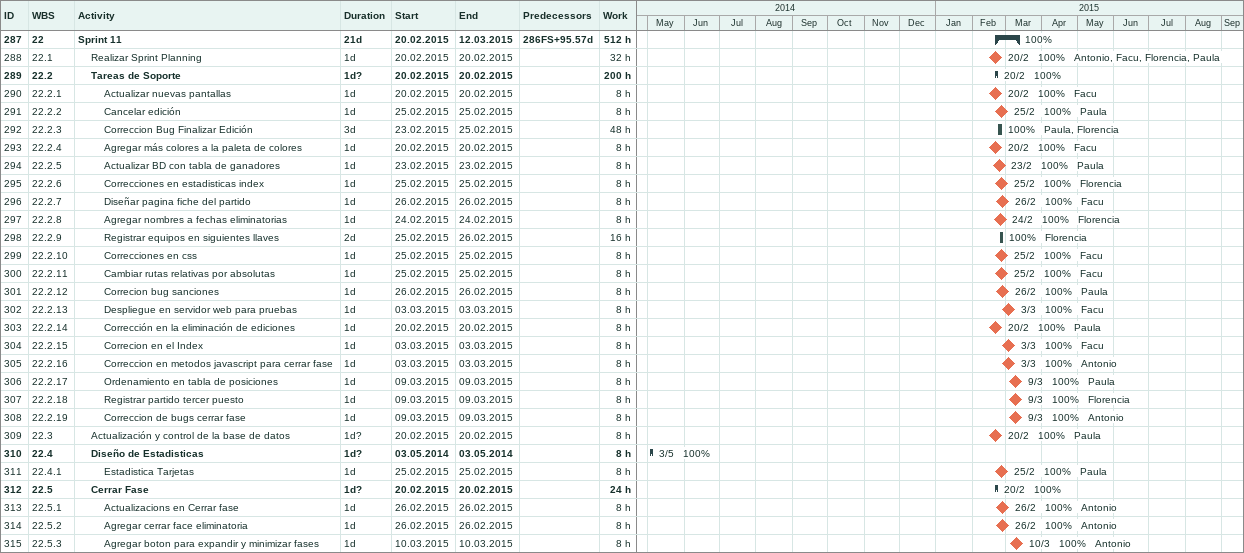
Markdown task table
| ID | WBS | Task | Duration | Start | Finish | Predecessors | Resources | % complete | Work (h) |
|---|---|---|---|---|---|---|---|---|---|
| 287 | 22 | **Sprint 11** | 21d | 2015-02-20 | 2015-03-12 | 286FS+95.57d |  | 100 | 512 |
| 288 | 22.1 | Realizar Sprint Planning | 1d | 2015-02-20 | 2015-02-20 |  | Antonio, Facu, Florencia, Paula | 100 | 32 |
| 289 | 22.2 | **Tareas de Soporte** | 1d? | 2015-02-20 | 2015-02-20 |  |  | 100 | 200 |
| 290 | 22.2.1 | Actualizar nuevas pantallas | 1d | 2015-02-20 | 2015-02-20 |  | Facu | 100 | 8 |
| 291 | 22.2.2 | Cancelar edición | 1d | 2015-02-25 | 2015-02-25 |  | Paula | 100 | 8 |
| 292 | 22.2.3 | Correccion Bug Finalizar Edición | 3d | 2015-02-23 | 2015-02-25 |  | Paula, Florencia | 100 | 48 |
| 293 | 22.2.4 | Agregar más colores a la paleta de colores | 1d | 2015-02-20 | 2015-02-20 |  | Facu | 100 | 8 |
| 294 | 22.2.5 | Actualizar BD con tabla de ganadores | 1d | 2015-02-23 | 2015-02-23 |  | Paula | 100 | 8 |
| 295 | 22.2.6 | Correcciones en estadisticas index | 1d | 2015-02-25 | 2015-02-25 |  | Florencia | 100 | 8 |
| 296 | 22.2.7 | Diseñar pagina fiche del partido | 1d | 2015-02-26 | 2015-02-26 |  | Facu | 100 | 8 |
| 297 | 22.2.8 | Agregar nombres a fechas eliminatorias | 1d | 2015-02-24 | 2015-02-24 |  | Florencia | 100 | 8 |
| 298 | 22.2.9 | Registrar equipos en siguientes llaves | 2d | 2015-02-25 | 2015-02-26 |  | Florencia | 100 | 16 |
| 299 | 22.2.10 | Correcciones en css | 1d | 2015-02-25 | 2015-02-25 |  | Facu | 100 | 8 |
| 300 | 22.2.11 | Cambiar rutas relativas por absolutas | 1d | 2015-02-25 | 2015-02-25 |  | Facu | 100 | 8 |
| 301 | 22.2.12 | Correcion bug sanciones | 1d | 2015-02-26 | 2015-02-26 |  | Paula | 100 | 8 |
| 302 | 22.2.13 | Despliegue en servidor web para pruebas | 1d | 2015-03-03 | 2015-03-03 |  | Facu | 100 | 8 |
| 303 | 22.2.14 | Corrección en la eliminación de ediciones | 1d | 2015-02-20 | 2015-02-20 |  | Paula | 100 | 8 |
| 304 | 22.2.15 | Correcion en el Index | 1d | 2015-03-03 | 2015-03-03 |  | Facu | 100 | 8 |
| 305 | 22.2.16 | Correccion en metodos javascript para cerrar fase | 1d | 2015-03-03 | 2015-03-03 |  | Antonio | 100 | 8 |
| 306 | 22.2.17 | Ordenamiento en tabla de posiciones | 1d | 2015-03-09 | 2015-03-09 |  | Paula | 100 | 8 |
| 307 | 22.2.18 | Registrar partido tercer puesto | 1d | 2015-03-09 | 2015-03-09 |  | Florencia | 100 | 8 |
| 308 | 22.2.19 | Correccion de bugs cerrar fase | 1d | 2015-03-09 | 2015-03-09 |  | Antonio | 100 | 8 |
| 309 | 22.3 | Actualización y control de la base de datos | 1d? | 2015-02-20 | 2015-02-20 |  | Paula | 100 | 8 |
| 310 | 22.4 | **Diseño de Estadisticas** | 1d? | 2014-05-03 | 2014-05-03 |  |  | 100 | 8 |
| 311 | 22.4.1 | Estadistica Tarjetas | 1d | 2015-02-25 | 2015-02-25 |  | Paula | 100 | 8 |
| 312 | 22.5 | **Cerrar Fase** | 1d? | 2015-02-20 | 2015-02-20 |  |  | 100 | 24 |
| 313 | 22.5.1 | Actualizacions en Cerrar fase | 1d | 2015-02-26 | 2015-02-26 |  | Antonio | 100 | 8 |
| 314 | 22.5.2 | Agregar cerrar face eliminatoria | 1d | 2015-02-26 | 2015-02-26 |  | Antonio | 100 | 8 |
| 315 | 22.5.3 | Agregar boton para expandir y minimizar fases | 1d | 2015-03-10 | 2015-03-10 |  | Antonio | 100 | 8 |
